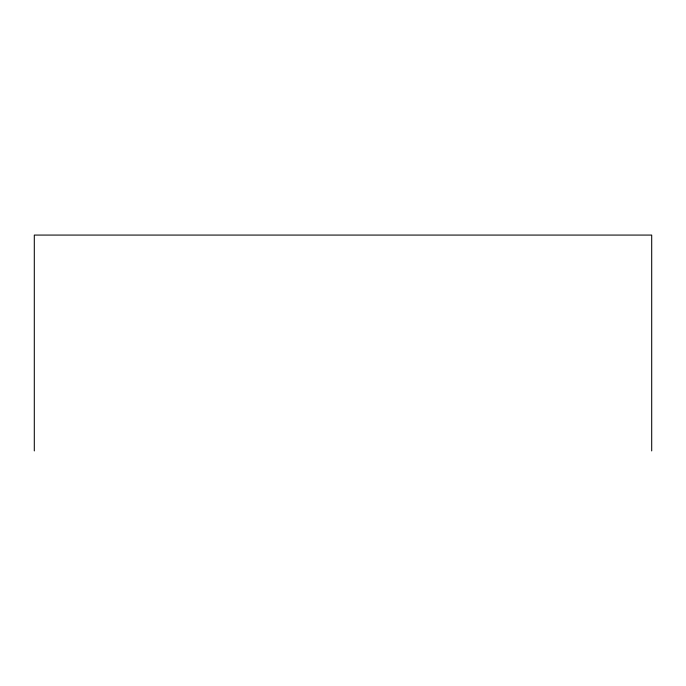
<?xml version="1.0" encoding="UTF-8"?>
<svg xmlns="http://www.w3.org/2000/svg" width="686" height="686" viewBox="0 0 686 686"><rect width="100%" height="100%" fill="white"/><g stroke="black" fill="none" stroke-linecap="round" stroke-linejoin="round"><path stroke-width="1.03" d="M651.7 450.925L651.7 235.075L34.3 235.075L34.3 450.925"/></g></svg>
